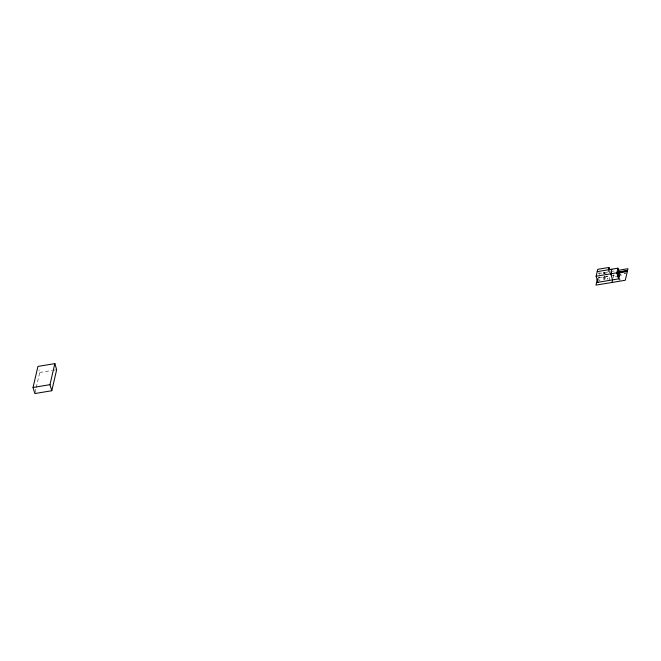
<?xml version="1.0" encoding="UTF-8"?>
<svg xmlns="http://www.w3.org/2000/svg" width="661" height="661" viewBox="0 0 661 661"><rect width="100%" height="100%" fill="white"/><g stroke="black" fill="none" stroke-linecap="round" stroke-linejoin="round"><path stroke-width="0.5" stroke-dasharray="3.31 2.48" d="M603.914 273.497L604.278 272.497M606.459 275.968L606.905 276.587L607.418 276.009M599.23 277.637L599.056 277.05M616.366 276.141L615.614 276.463L616.333 276.942M35.099 392.543L36.033 388.528M36.264 387.528L39.743 372.49L38.958 369.896M598.37 280.462L599.32 276.372M603.625 279.372L604.377 276.133L605.666 275.918L604.914 279.157L603.625 279.372L603.022 277.347L604.311 277.133L604.914 279.157M609.186 280.429L609.872 277.471M613.011 278.033L613.78 274.753M608.194 279.066L607.459 278.504M608.657 271.043L607.723 271.043M600.188 280.09L599.304 279.983L599.849 280.685M604.832 273.472C605.079 272.886 601.997 272.522 604.237 272.398M604.005 276.48L603.989 276.001M607.335 278.645L607.476 279.273M603.667 273.456L604.137 273.01M605.245 273.406L606.096 273.497M599.155 277.76L598.354 277.694M600.221 272.687L599.692 272.663M603.939 273.224L604.592 273.489M598.643 273.571L609.764 271.729M610.772 271.564L615.821 270.721M599.006 277.711L609.318 276.001M611.103 275.703L616.696 274.769M39.743 372.49L51.682 370.507M52.682 370.342L55.664 369.846M609.021 270.969L609.558 272.737M608.69 270.638L609.211 272.373M598.767 272.795L599.287 274.522"/><path stroke-width="0.99" d="M33.05 387.478L37.917 366.425L54.846 363.616L56.664 369.681L51.789 390.734L34.868 393.543L33.05 387.478L49.972 384.669L54.846 363.616M597.949 282.305L596.131 276.232L597.726 269.324L608.971 267.457L609.748 270.06M597.412 278.909L595.974 285.122L625.281 280.256L627.95 268.705L618.853 270.217M608.434 269.779L608.971 267.457M608.756 270.076L609.078 268.705M611.83 269.209L610.764 273.803L612.582 279.867M611.028 274.34L611.458 272.481M611.995 282.462L612.664 279.57M596.577 282.528L618.679 278.859L616.862 272.786L617.919 268.201L597.189 271.646M618.679 278.859L619.745 274.265L617.919 268.201M619.737 279.942L619.721 279.041M621.018 275.348L620.555 274.662M625.323 273.505L624.571 273.497M618.456 271.944L627.553 270.432M618.944 272.167L627.479 270.746M596.131 276.232L616.862 272.786M618.746 273.001L627.281 271.58M619.15 276.81L617.548 271.473L617.118 273.324L618.721 278.669M49.972 384.669L51.789 390.734"/></g></svg>
